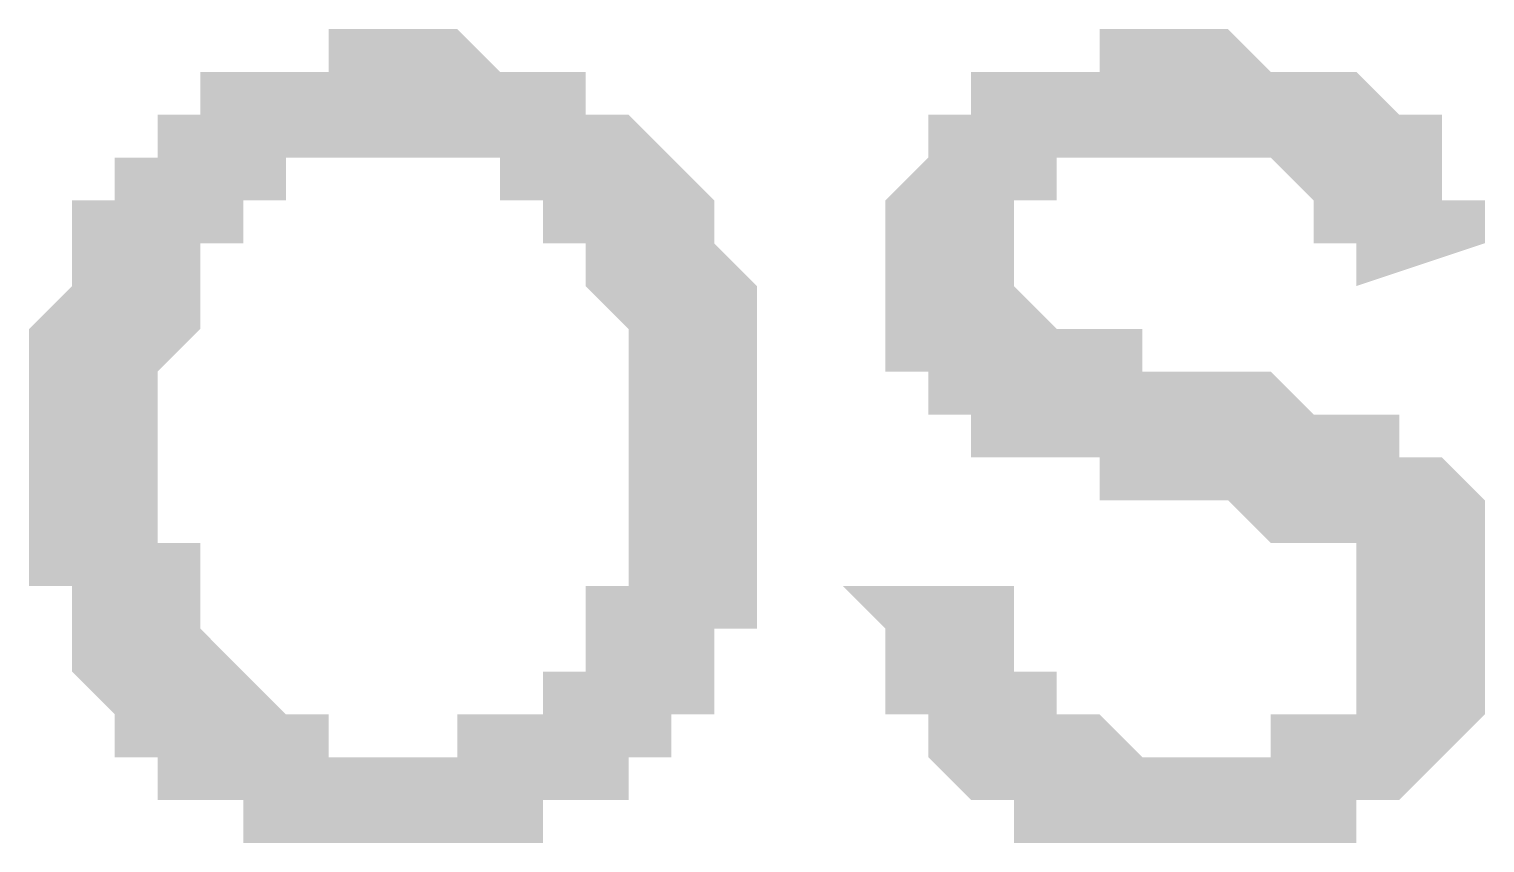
# Model space of a CAD drawing. Header units: inches. Extents: x 17 to 643, y -49 to 16.
# Drawn here: x 613.8183 to 614.0855, y -29.8288 to -29.6795 of the extents above; entities that cross this region are included whole.
import ezdxf

# ---------------------------------------------------------------- set-up
doc = ezdxf.new("R2010")
doc.units = ezdxf.units.IN
doc.header["$MEASUREMENT"] = 0
doc.layers.add('PDF_Rellenos sólidos', color=7, linetype='Continuous')

msp = doc.modelspace()

# ---------------------------------------------------------------- hatches: boundary and pattern name
at = {"layer": 'PDF_Rellenos sólidos', "transparency": 33554559}
h = msp.add_hatch(color=256, dxfattribs=at)
h.paths.add_polyline_path([(613.81828, -29.7581), (613.81828, -29.75024), (613.81828, -29.75024), (613.81828, -29.75024), (613.81828, -29.74238), (613.81828, -29.74238), (613.81828, -29.73452), (613.81828, -29.73452), (613.81828, -29.73452), (613.82614, -29.72666), (613.82614, -29.72666), (613.82614, -29.72666), (613.82614, -29.7188), (613.82614, -29.7188), (613.82614, -29.7188), (613.82614, -29.7188), (613.82614, -29.71094), (613.834, -29.71094), (613.834, -29.71094), (613.834, -29.70308), (613.834, -29.70308), (613.834, -29.70308), (613.834, -29.70308), (613.84186, -29.70308), (613.84186, -29.69522), (613.84186, -29.69522), (613.84186, -29.69522), (613.84186, -29.69522), (613.84972, -29.69522), (613.84972, -29.69522), (613.84972, -29.68736), (613.85758, -29.68736), (613.85758, -29.68736), (613.85758, -29.68736), (613.86544, -29.68736), (613.86544, -29.68736), (613.86544, -29.68736), (613.8733, -29.68736), (613.8733, -29.6795), (613.8733, -29.6795), (613.88116, -29.6795), (613.88116, -29.6795), (613.88116, -29.6795), (613.88902, -29.6795), (613.88902, -29.6795), (613.88902, -29.6795), (613.89688, -29.6795), (613.89688, -29.6795), (613.89688, -29.6795), (613.90474, -29.68736), (613.90474, -29.68736), (613.90474, -29.68736), (613.9126, -29.68736), (613.9126, -29.68736), (613.9126, -29.68736), (613.92046, -29.68736), (613.92046, -29.68736), (613.92046, -29.69522), (613.92046, -29.69522), (613.92832, -29.69522), (613.92832, -29.69522), (613.92832, -29.69522), (613.93618, -29.70308), (613.93618, -29.70308), (613.93618, -29.70308), (613.93618, -29.70308), (613.93618, -29.70308), (613.94404, -29.71094), (613.94404, -29.71094), (613.94404, -29.71094), (613.94404, -29.7188), (613.94404, -29.7188), (613.94404, -29.7188), (613.94404, -29.7188), (613.9519, -29.72666), (613.9519, -29.72666), (613.9519, -29.72666), (613.9519, -29.73452), (613.9519, -29.73452), (613.9519, -29.73452), (613.9519, -29.74238), (613.9519, -29.74238), (613.9519, -29.75024), (613.9519, -29.75024), (613.9519, -29.75024), (613.9519, -29.7581), (613.9519, -29.7581), (613.9519, -29.7581), (613.9519, -29.76596), (613.9519, -29.76596), (613.9519, -29.77382), (613.9519, -29.77382), (613.9519, -29.77382), (613.9519, -29.78168), (613.9519, -29.78168), (613.9519, -29.78168), (613.9519, -29.78954), (613.9519, -29.78954), (613.94404, -29.78954), (613.94404, -29.78954), (613.94404, -29.7974), (613.94404, -29.7974), (613.94404, -29.7974), (613.94404, -29.7974), (613.94404, -29.80526), (613.93618, -29.80526), (613.93618, -29.80526), (613.93618, -29.80526), (613.93618, -29.81312), (613.93618, -29.81312), (613.92832, -29.81312), (613.92832, -29.81312), (613.92832, -29.82098), (613.92832, -29.82098), (613.92046, -29.82098), (613.92046, -29.82098), (613.92046, -29.82098), (613.9126, -29.82098), (613.9126, -29.82884), (613.9126, -29.82884), (613.90474, -29.82884), (613.90474, -29.82884), (613.90474, -29.82884), (613.89688, -29.82884), (613.89688, -29.82884), (613.89688, -29.82884), (613.88902, -29.82884), (613.88902, -29.82884), (613.88902, -29.82884), (613.88902, -29.82884), (613.88116, -29.82884), (613.88116, -29.82884), (613.88116, -29.82884), (613.8733, -29.82884), (613.8733, -29.82884), (613.86544, -29.82884), (613.86544, -29.82884), (613.86544, -29.82884), (613.85758, -29.82884), (613.85758, -29.82884), (613.85758, -29.82098), (613.85758, -29.82098), (613.84972, -29.82098), (613.84972, -29.82098), (613.84972, -29.82098), (613.84186, -29.82098), (613.84186, -29.81312), (613.84186, -29.81312), (613.84186, -29.81312), (613.834, -29.81312), (613.834, -29.81312), (613.834, -29.80526), (613.834, -29.80526), (613.834, -29.80526), (613.834, -29.80526), (613.82614, -29.7974), (613.82614, -29.7974), (613.82614, -29.7974), (613.82614, -29.78954), (613.82614, -29.78954), (613.82614, -29.78954), (613.82614, -29.78954), (613.82614, -29.78168), (613.81828, -29.78168), (613.81828, -29.78168), (613.81828, -29.77382), (613.81828, -29.77382), (613.81828, -29.76596), (613.81828, -29.76596), (613.81828, -29.76596), (613.81828, -29.7581), (613.81828, -29.7581), (613.81828, -29.7581)], flags=0)
h.paths.add_polyline_path([(613.84186, -29.7581), (613.84186, -29.7581), (613.84186, -29.76596), (613.84186, -29.76596), (613.84186, -29.76596), (613.84186, -29.77382), (613.84972, -29.77382), (613.84972, -29.77382), (613.84972, -29.78168), (613.84972, -29.78168), (613.84972, -29.78168), (613.84972, -29.78954), (613.84972, -29.78954), (613.84972, -29.78954), (613.84972, -29.78954), (613.85758, -29.7974), (613.85758, -29.7974), (613.85758, -29.7974), (613.85758, -29.7974), (613.85758, -29.7974), (613.86544, -29.80526), (613.86544, -29.80526), (613.86544, -29.80526), (613.86544, -29.80526), (613.8733, -29.80526), (613.8733, -29.80526), (613.8733, -29.81312), (613.88116, -29.81312), (613.88116, -29.81312), (613.88116, -29.81312), (613.88902, -29.81312), (613.88902, -29.81312), (613.88902, -29.81312), (613.89688, -29.81312), (613.89688, -29.81312), (613.89688, -29.80526), (613.90474, -29.80526), (613.90474, -29.80526), (613.90474, -29.80526), (613.90474, -29.80526), (613.9126, -29.80526), (613.9126, -29.7974), (613.9126, -29.7974), (613.9126, -29.7974), (613.92046, -29.7974), (613.92046, -29.7974), (613.92046, -29.78954), (613.92046, -29.78954), (613.92046, -29.78954), (613.92046, -29.78168), (613.92046, -29.78168), (613.92832, -29.78168), (613.92832, -29.78168), (613.92832, -29.77382), (613.92832, -29.77382), (613.92832, -29.76596), (613.92832, -29.76596), (613.92832, -29.76596), (613.92832, -29.7581), (613.92832, -29.7581), (613.92832, -29.7581), (613.92832, -29.75024), (613.92832, -29.75024), (613.92832, -29.74238), (613.92832, -29.74238), (613.92832, -29.74238), (613.92832, -29.73452), (613.92832, -29.73452), (613.92832, -29.73452), (613.92046, -29.72666), (613.92046, -29.72666), (613.92046, -29.72666), (613.92046, -29.72666), (613.92046, -29.7188), (613.92046, -29.7188), (613.92046, -29.7188), (613.9126, -29.7188), (613.9126, -29.71094), (613.9126, -29.71094), (613.9126, -29.71094), (613.90474, -29.71094), (613.90474, -29.70308), (613.90474, -29.70308), (613.89688, -29.70308), (613.89688, -29.70308), (613.89688, -29.70308), (613.89688, -29.70308), (613.88902, -29.70308), (613.88902, -29.70308), (613.88902, -29.70308), (613.88116, -29.70308), (613.88116, -29.70308), (613.88116, -29.70308), (613.8733, -29.70308), (613.8733, -29.70308), (613.8733, -29.70308), (613.86544, -29.70308), (613.86544, -29.71094), (613.86544, -29.71094), (613.85758, -29.71094), (613.85758, -29.71094), (613.85758, -29.71094), (613.85758, -29.7188), (613.85758, -29.7188), (613.84972, -29.7188), (613.84972, -29.7188), (613.84972, -29.72666), (613.84972, -29.72666), (613.84972, -29.72666), (613.84972, -29.72666), (613.84972, -29.73452), (613.84972, -29.73452), (613.84972, -29.73452), (613.84186, -29.74238), (613.84186, -29.74238), (613.84186, -29.75024), (613.84186, -29.75024), (613.84186, -29.75024), (613.84186, -29.7581), (613.84186, -29.7581)], flags=0)
msp.add_hatch(color=256, dxfattribs=at).paths.add_polyline_path([(613.96762, -29.78168), (613.9912, -29.78168), (613.99906, -29.78168), (613.99906, -29.78954), (613.99906, -29.78954), (613.99906, -29.78954), (613.99906, -29.7974), (613.99906, -29.7974), (613.99906, -29.7974), (614.00692, -29.7974), (614.00692, -29.80526), (614.00692, -29.80526), (614.00692, -29.80526), (614.00692, -29.80526), (614.01478, -29.80526), (614.01478, -29.80526), (614.01478, -29.80526), (614.02264, -29.81312), (614.02264, -29.81312), (614.02264, -29.81312), (614.0305, -29.81312), (614.0305, -29.81312), (614.0305, -29.81312), (614.03836, -29.81312), (614.03836, -29.81312), (614.03836, -29.81312), (614.04622, -29.81312), (614.04622, -29.80526), (614.04622, -29.80526), (614.05408, -29.80526), (614.05408, -29.80526), (614.05408, -29.80526), (614.05408, -29.80526), (614.06194, -29.80526), (614.06194, -29.7974), (614.06194, -29.7974), (614.06194, -29.7974), (614.06194, -29.78954), (614.06194, -29.78954), (614.06194, -29.78954), (614.06194, -29.78168), (614.06194, -29.78168), (614.06194, -29.78168), (614.06194, -29.78168), (614.06194, -29.77382), (614.05408, -29.77382), (614.05408, -29.77382), (614.05408, -29.77382), (614.05408, -29.77382), (614.05408, -29.77382), (614.04622, -29.77382), (614.04622, -29.77382), (614.03836, -29.76596), (614.03836, -29.76596), (614.03836, -29.76596), (614.0305, -29.76596), (614.0305, -29.76596), (614.02264, -29.76596), (614.02264, -29.76596), (614.02264, -29.76596), (614.01478, -29.76596), (614.01478, -29.7581), (614.00692, -29.7581), (614.00692, -29.7581), (614.00692, -29.7581), (614.00692, -29.7581), (613.99906, -29.7581), (613.99906, -29.7581), (613.99906, -29.7581), (613.99906, -29.7581), (613.99906, -29.7581), (613.9912, -29.7581), (613.9912, -29.75024), (613.9912, -29.75024), (613.98334, -29.75024), (613.98334, -29.75024), (613.98334, -29.74238), (613.98334, -29.74238), (613.98334, -29.74238), (613.97548, -29.74238), (613.97548, -29.73452), (613.97548, -29.73452), (613.97548, -29.73452), (613.97548, -29.72666), (613.97548, -29.72666), (613.97548, -29.72666), (613.97548, -29.72666), (613.97548, -29.7188), (613.97548, -29.7188), (613.97548, -29.71094), (613.97548, -29.71094), (613.97548, -29.71094), (613.97548, -29.71094), (613.98334, -29.70308), (613.98334, -29.70308), (613.98334, -29.70308), (613.98334, -29.69522), (613.98334, -29.69522), (613.9912, -29.69522), (613.9912, -29.69522), (613.9912, -29.69522), (613.9912, -29.68736), (613.99906, -29.68736), (613.99906, -29.68736), (613.99906, -29.68736), (614.00692, -29.68736), (614.00692, -29.68736), (614.00692, -29.68736), (614.00692, -29.68736), (614.01478, -29.68736), (614.01478, -29.6795), (614.01478, -29.6795), (614.02264, -29.6795), (614.02264, -29.6795), (614.02264, -29.6795), (614.0305, -29.6795), (614.0305, -29.6795), (614.0305, -29.6795), (614.03836, -29.6795), (614.03836, -29.6795), (614.03836, -29.6795), (614.04622, -29.68736), (614.04622, -29.68736), (614.04622, -29.68736), (614.05408, -29.68736), (614.05408, -29.68736), (614.05408, -29.68736), (614.06194, -29.68736), (614.06194, -29.68736), (614.06194, -29.68736), (614.0698, -29.69522), (614.0698, -29.69522), (614.0698, -29.69522), (614.0698, -29.69522), (614.07766, -29.69522), (614.07766, -29.70308), (614.07766, -29.70308), (614.07766, -29.70308), (614.07766, -29.70308), (614.07766, -29.71094), (614.07766, -29.71094), (614.08552, -29.71094), (614.08552, -29.7188), (614.08552, -29.7188), (614.08552, -29.7188), (614.06194, -29.72666), (614.06194, -29.7188), (614.06194, -29.7188), (614.05408, -29.7188), (614.05408, -29.71094), (614.05408, -29.71094), (614.05408, -29.71094), (614.05408, -29.71094), (614.05408, -29.71094), (614.04622, -29.70308), (614.04622, -29.70308), (614.04622, -29.70308), (614.04622, -29.70308), (614.03836, -29.70308), (614.03836, -29.70308), (614.0305, -29.70308), (614.0305, -29.70308), (614.0305, -29.70308), (614.02264, -29.70308), (614.02264, -29.70308), (614.02264, -29.70308), (614.01478, -29.70308), (614.01478, -29.70308), (614.01478, -29.70308), (614.00692, -29.70308), (614.00692, -29.70308), (614.00692, -29.71094), (614.00692, -29.71094), (614.00692, -29.71094), (613.99906, -29.71094), (613.99906, -29.71094), (613.99906, -29.7188), (613.99906, -29.7188), (613.99906, -29.7188), (613.99906, -29.72666), (613.99906, -29.72666), (613.99906, -29.72666), (613.99906, -29.72666), (613.99906, -29.72666), (614.00692, -29.73452), (614.00692, -29.73452), (614.00692, -29.73452), (614.00692, -29.73452), (614.01478, -29.73452), (614.01478, -29.73452), (614.01478, -29.73452), (614.01478, -29.73452), (614.02264, -29.73452), (614.02264, -29.74238), (614.0305, -29.74238), (614.0305, -29.74238), (614.0305, -29.74238), (614.03836, -29.74238), (614.03836, -29.74238), (614.04622, -29.74238), (614.04622, -29.74238), (614.04622, -29.74238), (614.05408, -29.75024), (614.05408, -29.75024), (614.05408, -29.75024), (614.06194, -29.75024), (614.06194, -29.75024), (614.06194, -29.75024), (614.06194, -29.75024), (614.0698, -29.75024), (614.0698, -29.75024), (614.0698, -29.75024), (614.0698, -29.7581), (614.07766, -29.7581), (614.07766, -29.7581), (614.07766, -29.7581), (614.07766, -29.7581), (614.08552, -29.76596), (614.08552, -29.76596), (614.08552, -29.76596), (614.08552, -29.76596), (614.08552, -29.77382), (614.08552, -29.77382), (614.08552, -29.77382), (614.08552, -29.78168), (614.08552, -29.78168), (614.08552, -29.78168), (614.08552, -29.78954), (614.08552, -29.78954), (614.08552, -29.78954), (614.08552, -29.7974), (614.08552, -29.7974), (614.08552, -29.7974), (614.08552, -29.7974), (614.08552, -29.80526), (614.08552, -29.80526), (614.08552, -29.80526), (614.07766, -29.81312), (614.07766, -29.81312), (614.07766, -29.81312), (614.07766, -29.81312), (614.0698, -29.82098), (614.0698, -29.82098), (614.0698, -29.82098), (614.0698, -29.82098), (614.06194, -29.82098), (614.06194, -29.82098), (614.06194, -29.82884), (614.05408, -29.82884), (614.05408, -29.82884), (614.05408, -29.82884), (614.04622, -29.82884), (614.04622, -29.82884), (614.04622, -29.82884), (614.03836, -29.82884), (614.03836, -29.82884), (614.03836, -29.82884), (614.0305, -29.82884), (614.0305, -29.82884), (614.0305, -29.82884), (614.02264, -29.82884), (614.02264, -29.82884), (614.02264, -29.82884), (614.01478, -29.82884), (614.01478, -29.82884), (614.00692, -29.82884), (614.00692, -29.82884), (614.00692, -29.82884), (614.00692, -29.82884), (613.99906, -29.82884), (613.99906, -29.82098), (613.99906, -29.82098), (613.9912, -29.82098), (613.9912, -29.82098), (613.9912, -29.82098), (613.9912, -29.82098), (613.9912, -29.82098), (613.98334, -29.81312), (613.98334, -29.81312), (613.98334, -29.81312), (613.98334, -29.81312), (613.98334, -29.80526), (613.97548, -29.80526), (613.97548, -29.80526), (613.97548, -29.7974), (613.97548, -29.7974), (613.97548, -29.7974), (613.97548, -29.78954), (613.97548, -29.78954), (613.97548, -29.78954), (613.96762, -29.78168)])

doc.saveas('drawing.dxf')
